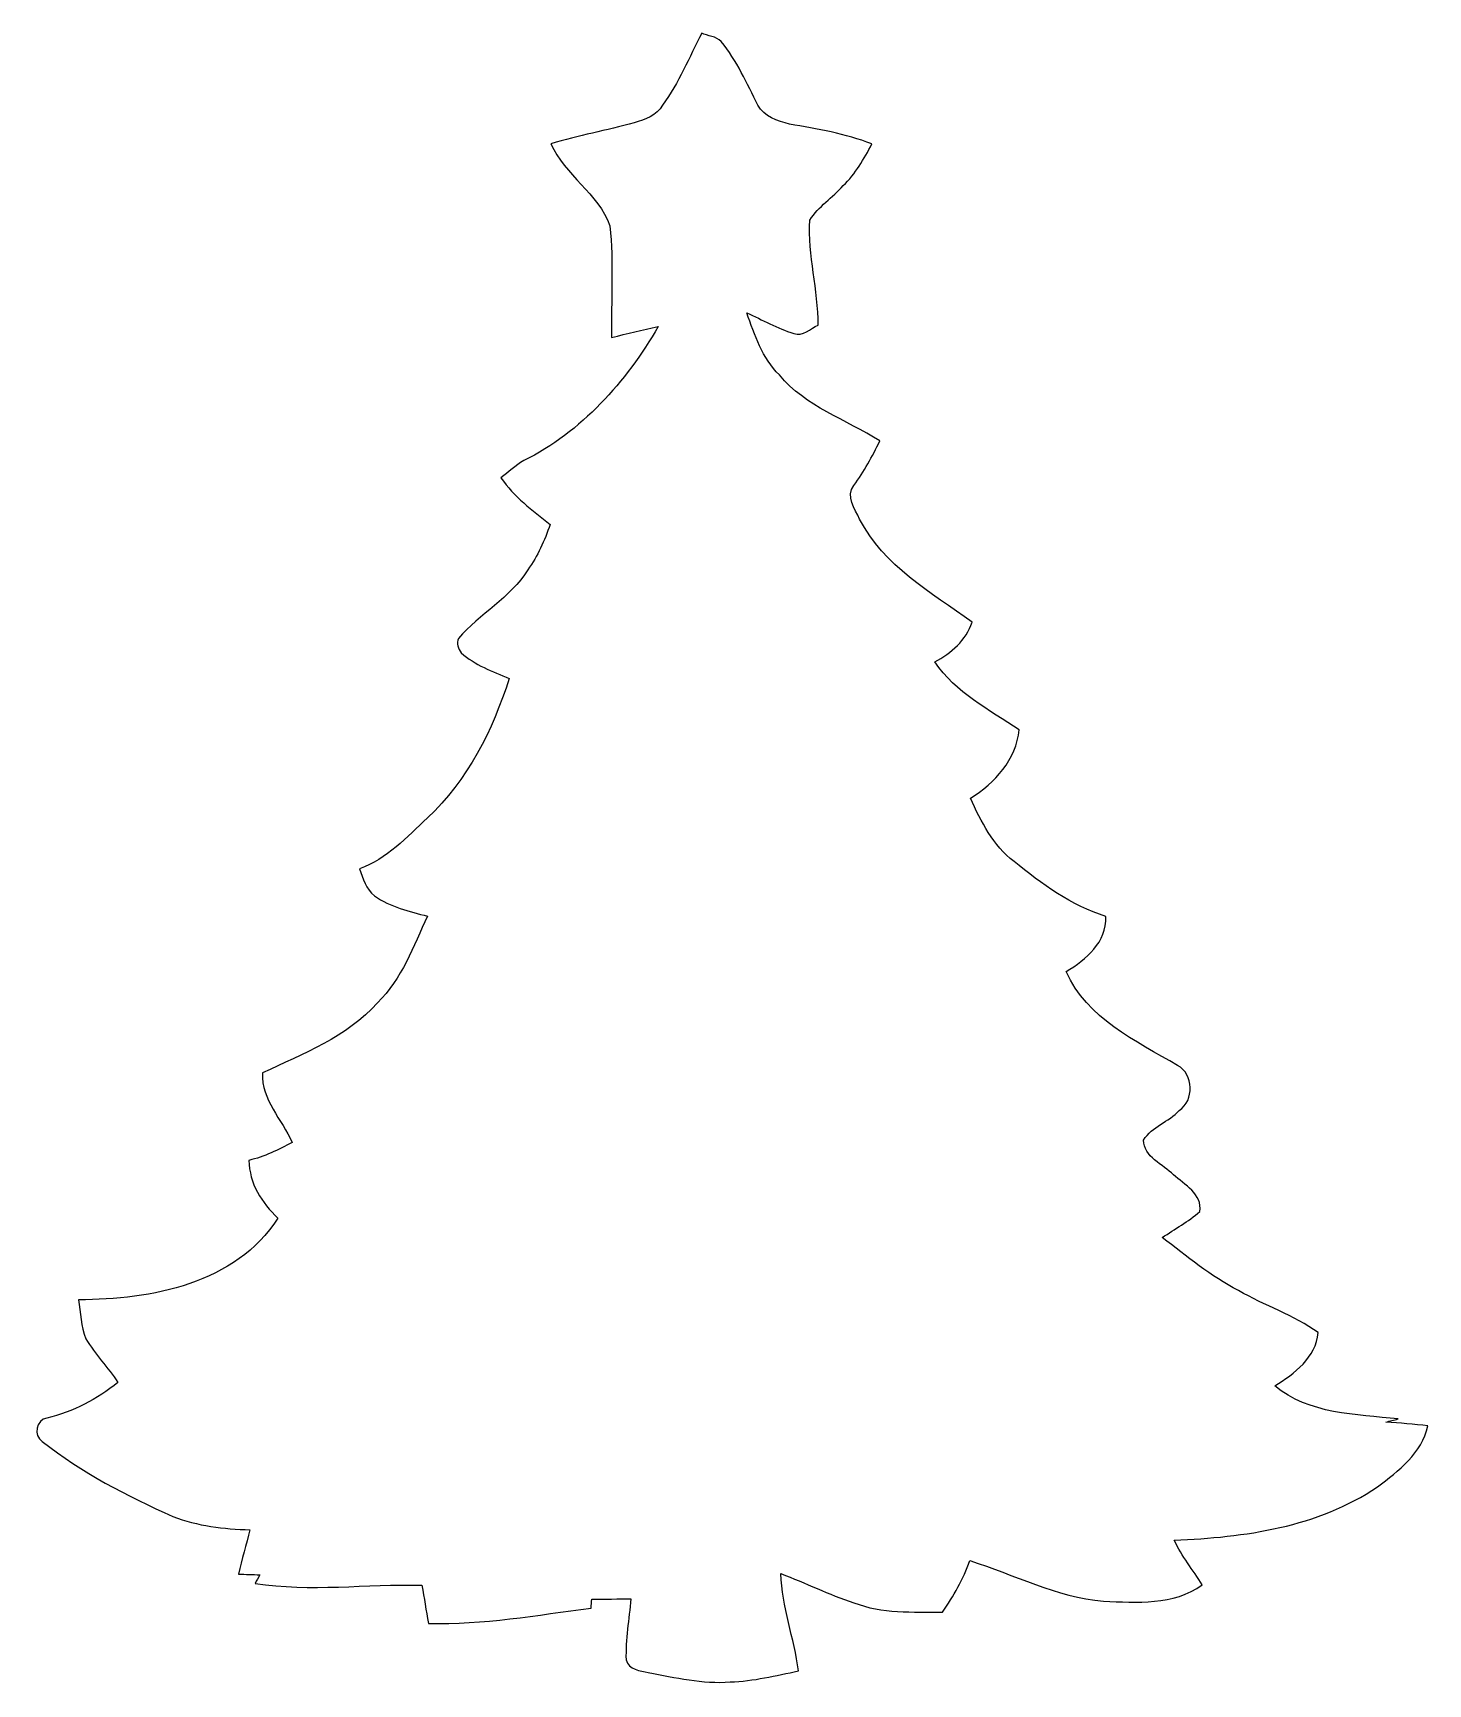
# Model space of a CAD drawing. Header units: centimetres. Extents: x -9.3 to 8.9, y -11.2 to 10.3.
import ezdxf

# ---------------------------------------------------------------- set-up
doc = ezdxf.new("R2010")
doc.units = ezdxf.units.CM
doc.header["$MEASUREMENT"] = 0
doc.layers.add('Camada 1', color=7, linetype='Continuous')

msp = doc.modelspace()

# ---------------------------------------------------------------- linework, layer by layer
at = {"layer": 'Camada 1', "color": 250}
msp.add_open_spline([(-0.56938, 10.32827), (-0.49248, 10.28629), (-0.37888, 10.28735), (-0.31432, 10.2175), (-0.31432, 10.2175), (-0.11148, 9.96632), (0.02258, 9.67175), (0.16369, 9.38424), (0.16369, 9.38424), (0.24377, 9.23466), (0.42439, 9.17963), (0.5782, 9.13659), (0.5782, 9.13659), (0.94192, 9.07697), (1.30845, 9.01418), (1.65312, 8.87942), (1.65312, 8.87942), (1.55152, 8.68292), (1.44145, 8.48783), (1.27776, 8.33543), (1.27776, 8.33543), (1.14124, 8.17845), (0.95673, 8.06203), (0.84384, 7.88529), (0.84384, 7.88529), (0.81633, 7.42385), (0.95356, 6.973), (0.95321, 6.51157), (0.95321, 6.51157), (0.84984, 6.47277), (0.75177, 6.35811), (0.63288, 6.40292), (0.63288, 6.40292), (0.41945, 6.46994), (0.22437, 6.58354), (0.02011, 6.67244), (0.02011, 6.67244), (0.12277, 6.38457), (0.22296, 6.08189), (0.44626, 5.86175), (0.44626, 5.86175), (0.78916, 5.44689), (1.31621, 5.28108), (1.75719, 4.99992), (1.75719, 4.99992), (1.65982, 4.79707), (1.5494, 4.60093), (1.41852, 4.41784), (1.41852, 4.41784), (1.31127, 4.2806), (1.43475, 4.11092), (1.49366, 3.97933), (1.49366, 3.97933), (1.8094, 3.36797), (2.42288, 3.02119), (2.96192, 2.6349), (2.96192, 2.6349), (2.88325, 2.39642), (2.6924, 2.22673), (2.47579, 2.11279), (2.47579, 2.11279), (2.74849, 1.70991), (3.18382, 1.48907), (3.57822, 1.22767), (3.57822, 1.22767), (3.5373, 0.83608), (3.26425, 0.53375), (2.94252, 0.33408), (2.94252, 0.33408), (3.07869, 0.02787), (3.23638, -0.2861), (3.51084, -0.49212), (3.51084, -0.49212), (3.87209, -0.78634), (4.25838, -1.07139), (4.70888, -1.21003), (4.70888, -1.21003), (4.72334, -1.55081), (4.45241, -1.76777), (4.19241, -1.93146), (4.19241, -1.93146), (4.45911, -2.54071), (5.10222, -2.84092), (5.64762, -3.15701), (5.64762, -3.15701), (5.85682, -3.27307), (5.8674, -3.61174), (5.66843, -3.74509), (5.66843, -3.74509), (5.53155, -3.89572), (5.31001, -3.95464), (5.20277, -4.13173), (5.20277, -4.13173), (5.19924, -4.35151), (5.4617, -4.451), (5.59294, -4.5854), (5.59294, -4.5854), (5.73475, -4.70888), (5.9757, -4.84329), (5.93584, -5.06589), (5.93584, -5.06589), (5.78838, -5.19889), (5.60846, -5.29096), (5.44724, -5.40597), (5.44724, -5.40597), (5.76827, -5.65079), (6.08189, -5.91079), (6.44137, -6.09847), (6.44137, -6.09847), (6.78286, -6.29391), (7.1628, -6.41809), (7.48489, -6.64774), (7.48489, -6.64774), (7.45102, -6.96877), (7.1755, -7.18961), (6.91515, -7.34095), (6.91515, -7.34095), (7.3667, -7.71701), (7.97383, -7.71313), (8.52699, -7.77522), (8.52699, -7.77522), (8.47337, -7.78863), (8.4201, -7.80203), (8.36718, -7.81614), (8.36718, -7.81614), (8.54992, -7.83061), (8.73442, -7.8426), (8.91716, -7.86518), (8.91716, -7.86518), (8.83955, -8.22184), (8.53158, -8.45361), (8.25712, -8.66105), (8.25712, -8.66105), (7.48065, -9.18986), (6.52074, -9.31933), (5.60317, -9.35955), (5.60317, -9.35955), (5.70159, -9.56768), (5.8487, -9.74725), (5.96794, -9.94339), (5.96794, -9.94339), (5.59329, -10.2108), (5.11422, -10.17376), (4.67854, -10.15471), (4.67854, -10.15471), (4.06224, -10.10532), (3.51367, -9.80616), (2.93229, -9.62589), (2.93229, -9.62589), (2.84939, -9.86755), (2.71956, -10.08874), (2.57634, -10.29899), (2.57634, -10.29899), (2.18899, -10.29405), (1.78506, -10.31945), (1.41711, -10.17552), (1.41711, -10.17552), (1.09149, -10.0711), (0.78599, -9.91552), (0.46672, -9.79487), (0.46672, -9.79487), (0.47731, -10.2295), (0.63923, -10.63837), (0.69532, -11.06628), (0.69532, -11.06628), (0.4004, -11.12485), (0.10619, -11.20105), (-0.19579, -11.21022), (-0.19579, -11.21022), (-0.55809, -11.23668), (-0.91334, -11.15342), (-1.26647, -11.08745), (-1.26647, -11.08745), (-1.36701, -11.06558), (-1.52541, -11.04723), (-1.55716, -10.92341), (-1.55716, -10.92341), (-1.56457, -10.65495), (-1.52012, -10.39001), (-1.49296, -10.12402), (-1.49296, -10.12402), (-1.62066, -10.12543), (-1.87607, -10.12825), (-2.00413, -10.12966), (-2.00413, -10.12966), (-2.00766, -10.16776), (-2.01119, -10.20586), (-2.01471, -10.24431), (-2.01471, -10.24431), (-2.71992, -10.33815), (-3.42441, -10.46515), (-4.13914, -10.44469), (-4.13914, -10.44469), (-4.1663, -10.27888), (-4.19488, -10.11343), (-4.2231, -9.94798), (-4.2231, -9.94798), (-4.94982, -9.92822), (-5.67902, -10.03582), (-6.40221, -9.92223), (-6.40221, -9.92223), (-6.3814, -9.88448), (-6.36058, -9.84708), (-6.33942, -9.81004), (-6.33942, -9.81004), (-6.4329, -9.80722), (-6.52674, -9.80475), (-6.62023, -9.80263), (-6.62023, -9.80263), (-6.5719, -9.60861), (-6.52039, -9.41564), (-6.46994, -9.22232), (-6.46994, -9.22232), (-6.81037, -9.2142), (-7.1561, -9.17293), (-7.47571, -9.0491), (-7.47571, -9.0491), (-8.07508, -8.78134), (-8.66422, -8.4769), (-9.18139, -8.06873), (-9.18139, -8.06873), (-9.30275, -7.99571), (-9.26183, -7.78404), (-9.12177, -7.76393), (-9.12177, -7.76393), (-8.78099, -7.67715), (-8.46525, -7.52087), (-8.19362, -7.29862), (-8.19362, -7.29862), (-8.32485, -7.10212), (-8.49065, -6.92961), (-8.61272, -6.72747), (-8.61272, -6.72747), (-8.67692, -6.56555), (-8.68292, -6.3881), (-8.70691, -6.21735), (-8.70691, -6.21735), (-7.75899, -6.21912), (-6.65409, -6.00957), (-6.10447, -5.15267), (-6.10447, -5.15267), (-6.31613, -4.95406), (-6.47912, -4.69618), (-6.48194, -4.39737), (-6.48194, -4.39737), (-6.28262, -4.34975), (-6.09741, -4.2605), (-5.91785, -4.16348), (-5.91785, -4.16348), (-6.0512, -3.85939), (-6.32178, -3.60786), (-6.30731, -3.25437), (-6.30731, -3.25437), (-5.77532, -3.00708), (-5.20453, -2.78836), (-4.80342, -2.33997), (-4.80342, -2.33997), (-4.48557, -2.02953), (-4.33423, -1.60091), (-4.15008, -1.2065), (-4.15008, -1.2065), (-4.39032, -1.149), (-4.63585, -1.08514), (-4.84258, -0.94333), (-4.84258, -0.94333), (-4.95265, -0.85372), (-4.99674, -0.71755), (-5.03837, -0.58808), (-5.03837, -0.58808), (-4.68277, -0.46179), (-4.41854, -0.17639), (-4.15078, 0.07655), (-4.15078, 0.07655), (-3.62656, 0.56374), (-3.29918, 1.22414), (-3.08257, 1.89794), (-3.08257, 1.89794), (-3.30376, 1.98579), (-3.52954, 2.07574), (-3.71193, 2.23202), (-3.71193, 2.23202), (-3.75038, 2.28565), (-3.77119, 2.35691), (-3.7465, 2.42041), (-3.7465, 2.42041), (-3.46745, 2.74179), (-3.06776, 2.94922), (-2.83986, 3.31682), (-2.83986, 3.31682), (-2.70969, 3.49532), (-2.62184, 3.69993), (-2.54847, 3.90737), (-2.54847, 3.90737), (-2.77777, 4.09434), (-3.02295, 4.27037), (-3.19123, 4.51838), (-3.19123, 4.51838), (-3.09421, 4.59528), (-3.00073, 4.67819), (-2.89419, 4.74239), (-2.89419, 4.74239), (-2.1396, 5.11563), (-1.5554, 5.77285), (-1.13771, 6.49358), (-1.13771, 6.49358), (-1.34126, 6.45125), (-1.5434, 6.4015), (-1.74554, 6.35141), (-1.74554, 6.35141), (-1.75401, 6.83754), (-1.71873, 7.32649), (-1.76742, 7.8105), (-1.76742, 7.8105), (-1.91982, 8.23489), (-2.35832, 8.47055), (-2.53859, 8.88294), (-2.53859, 8.88294), (-2.17876, 8.9856), (-1.81151, 9.05898), (-1.45027, 9.15529), (-1.45027, 9.15529), (-1.30951, 9.19762), (-1.15358, 9.24525), (-1.08056, 9.38706), (-1.08056, 9.38706), (-0.86607, 9.67493), (-0.73237, 10.01113), (-0.56938, 10.32827)], degree=3, knots=[0, 0, 0, 0, 0.01204819, 0.01204819, 0.01204819, 0.01204819, 0.02409639, 0.02409639, 0.02409639, 0.02409639, 0.03614458, 0.03614458, 0.03614458, 0.03614458, 0.04819277, 0.04819277, 0.04819277, 0.04819277, 0.06024096, 0.06024096, 0.06024096, 0.06024096, 0.07228916, 0.07228916, 0.07228916, 0.07228916, 0.08433735, 0.08433735, 0.08433735, 0.08433735, 0.09638554, 0.09638554, 0.09638554, 0.09638554, 0.10843373, 0.10843373, 0.10843373, 0.10843373, 0.12048193, 0.12048193, 0.12048193, 0.12048193, 0.13253012, 0.13253012, 0.13253012, 0.13253012, 0.14457831, 0.14457831, 0.14457831, 0.14457831, 0.15662651, 0.15662651, 0.15662651, 0.15662651, 0.1686747, 0.1686747, 0.1686747, 0.1686747, 0.18072289, 0.18072289, 0.18072289, 0.18072289, 0.19277108, 0.19277108, 0.19277108, 0.19277108, 0.20481928, 0.20481928, 0.20481928, 0.20481928, 0.21686747, 0.21686747, 0.21686747, 0.21686747, 0.22891566, 0.22891566, 0.22891566, 0.22891566, 0.24096386, 0.24096386, 0.24096386, 0.24096386, 0.25301205, 0.25301205, 0.25301205, 0.25301205, 0.26506024, 0.26506024, 0.26506024, 0.26506024, 0.27710843, 0.27710843, 0.27710843, 0.27710843, 0.28915663, 0.28915663, 0.28915663, 0.28915663, 0.30120482, 0.30120482, 0.30120482, 0.30120482, 0.31325301, 0.31325301, 0.31325301, 0.31325301, 0.3253012, 0.3253012, 0.3253012, 0.3253012, 0.3373494, 0.3373494, 0.3373494, 0.3373494, 0.34939759, 0.34939759, 0.34939759, 0.34939759, 0.36144578, 0.36144578, 0.36144578, 0.36144578, 0.37349398, 0.37349398, 0.37349398, 0.37349398, 0.38554217, 0.38554217, 0.38554217, 0.38554217, 0.39759036, 0.39759036, 0.39759036, 0.39759036, 0.40963855, 0.40963855, 0.40963855, 0.40963855, 0.42168675, 0.42168675, 0.42168675, 0.42168675, 0.43373494, 0.43373494, 0.43373494, 0.43373494, 0.44578313, 0.44578313, 0.44578313, 0.44578313, 0.45783133, 0.45783133, 0.45783133, 0.45783133, 0.46987952, 0.46987952, 0.46987952, 0.46987952, 0.48192771, 0.48192771, 0.48192771, 0.48192771, 0.4939759, 0.4939759, 0.4939759, 0.4939759, 0.5060241, 0.5060241, 0.5060241, 0.5060241, 0.51807229, 0.51807229, 0.51807229, 0.51807229, 0.53012048, 0.53012048, 0.53012048, 0.53012048, 0.54216867, 0.54216867, 0.54216867, 0.54216867, 0.55421687, 0.55421687, 0.55421687, 0.55421687, 0.56626506, 0.56626506, 0.56626506, 0.56626506, 0.57831325, 0.57831325, 0.57831325, 0.57831325, 0.59036145, 0.59036145, 0.59036145, 0.59036145, 0.60240964, 0.60240964, 0.60240964, 0.60240964, 0.61445783, 0.61445783, 0.61445783, 0.61445783, 0.62650602, 0.62650602, 0.62650602, 0.62650602, 0.63855422, 0.63855422, 0.63855422, 0.63855422, 0.65060241, 0.65060241, 0.65060241, 0.65060241, 0.6626506, 0.6626506, 0.6626506, 0.6626506, 0.6746988, 0.6746988, 0.6746988, 0.6746988, 0.68674699, 0.68674699, 0.68674699, 0.68674699, 0.69879518, 0.69879518, 0.69879518, 0.69879518, 0.71084337, 0.71084337, 0.71084337, 0.71084337, 0.72289157, 0.72289157, 0.72289157, 0.72289157, 0.73493976, 0.73493976, 0.73493976, 0.73493976, 0.74698795, 0.74698795, 0.74698795, 0.74698795, 0.75903614, 0.75903614, 0.75903614, 0.75903614, 0.77108434, 0.77108434, 0.77108434, 0.77108434, 0.78313253, 0.78313253, 0.78313253, 0.78313253, 0.79518072, 0.79518072, 0.79518072, 0.79518072, 0.80722892, 0.80722892, 0.80722892, 0.80722892, 0.81927711, 0.81927711, 0.81927711, 0.81927711, 0.8313253, 0.8313253, 0.8313253, 0.8313253, 0.84337349, 0.84337349, 0.84337349, 0.84337349, 0.85542169, 0.85542169, 0.85542169, 0.85542169, 0.86746988, 0.86746988, 0.86746988, 0.86746988, 0.87951807, 0.87951807, 0.87951807, 0.87951807, 0.89156627, 0.89156627, 0.89156627, 0.89156627, 0.90361446, 0.90361446, 0.90361446, 0.90361446, 0.91566265, 0.91566265, 0.91566265, 0.91566265, 0.92771084, 0.92771084, 0.92771084, 0.92771084, 0.93975904, 0.93975904, 0.93975904, 0.93975904, 0.95180723, 0.95180723, 0.95180723, 0.95180723, 0.96385542, 0.96385542, 0.96385542, 0.96385542, 0.97590361, 0.97590361, 0.97590361, 0.97590361, 1, 1, 1, 1], dxfattribs=at)

doc.saveas('drawing.dxf')
